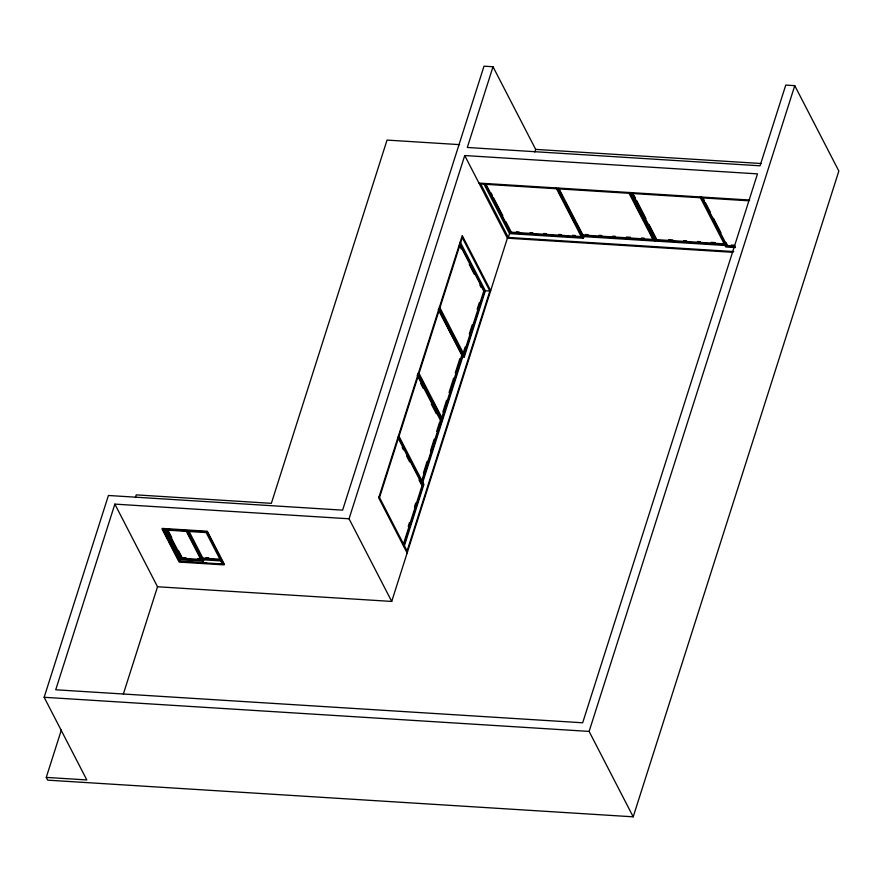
<?xml version="1.0" encoding="UTF-8"?>
<svg xmlns="http://www.w3.org/2000/svg" width="883" height="883" viewBox="0 0 883 883"><rect width="100%" height="100%" fill="white"/><g stroke="black" fill="none" stroke-linecap="round" stroke-linejoin="round"><path stroke-width="1.32" d="M61.335 730.086L46.269 777.393L86.81 779.932L44.15 697.283L108.421 495.484L342.615 510.153L484.005 66.181L493.012 66.755L535.672 149.393L534.833 152.008M114.856 504.116L55.728 689.778L582.681 722.78L757.482 173.874L464.734 155.54L349.05 518.785L391.71 601.433L157.516 586.765L114.856 504.116L349.05 518.785M135.408 497.504L136.247 494.877L271.357 503.332L387.041 140.088L459.59 144.635M123.366 693.983L157.516 586.765M180.055 561.345L163.841 529.932L206.181 532.581L222.395 563.994L180.055 561.345L180.838 558.862M186.004 530.705L201.214 560.186L181.622 558.961L182.075 557.548L178.421 550.473M164.955 529.623L180.551 559.822L203.289 561.246L203.741 559.833L188.774 530.849M493.012 66.755L467.306 147.472L760.053 165.805L785.76 85.077L794.766 85.651L838.85 171.048L633.199 816.819L47.693 780.153L46.269 777.393M379.513 497.515L462.284 237.593L489.866 291.048L407.096 550.959M423.432 472.968L427.162 461.257M430.485 450.838L434.215 439.127M436.699 431.323L439.602 422.206M442.858 411.975L446.588 400.264M449.072 392.46L453.63 378.145M455.286 372.935L459.855 358.619M421.743 480.827L440.805 420.959L417.173 375.187M441.577 418.531L461.886 354.767L439.502 311.401M422.107 482.173L441.588 421.003L417.968 375.242M462.67 354.811L442.361 418.586L418.741 372.814M463.089 353.52L465.153 347.008M469.303 333.995L472.206 324.889M477.173 309.271L479.248 302.759M408.244 526.434L409.491 522.526M414.458 506.919L415.705 503.012M422.339 483.63L463.31 354.988M459.524 244.116L483.763 291.092L463.454 354.867L457.858 344.028M403.233 544.701L422.295 484.844L398.045 437.869M459.69 242.968L484.557 291.147L464.248 354.911L439.381 306.732M404.017 544.756L423.078 484.888L398.211 436.71M438.255 309.48L462.714 356.853L464.292 356.953L485.363 290.761L460.286 242.174M404.061 546.798L423.895 484.502L398.818 435.915M391.71 601.433L507.339 238.344M733.762 251.567L508.321 237.45L510.054 231.997M582.074 235.916L581.621 237.328L510.462 232.869L510.915 231.456L505.937 221.821M649.789 232.24L653.519 239.47L582.361 235.01L582.592 234.304M483.829 183.807L509.535 233.609L583.398 238.244L583.851 236.832L558.773 188.245M582.14 235.717L653.299 240.176L653.751 238.763M725.793 244.712L656.003 240.342L656.455 238.929L648.994 224.47M734.921 246.721L726.709 246.214L727.162 244.801L725.914 242.383M633.199 816.819L589.116 731.411L794.766 85.651M535.672 149.393L761.069 163.51M478.95 183.09L749.711 200.044M748.784 200.794L480.727 184.006L508.321 237.45M585.319 234.47L588.056 234.646M599.005 235.331L601.742 235.496M612.692 236.191L615.429 236.357M626.378 237.041L630.484 237.306M641.433 237.991L644.171 238.156M668.762 239.701L672.868 239.955M683.817 240.64L686.555 240.816M697.504 241.501L700.241 241.666M711.19 242.35L715.296 242.615M724.645 243.918L656.224 239.635L631.985 192.66M731.267 245.055L734.005 245.22M516.389 231.799L519.127 231.975M530.076 232.659L532.802 232.825M543.751 233.52L546.489 233.686M558.807 234.459L561.544 234.635M572.493 235.319L575.23 235.485M582.581 236.545L725.87 245.518M735.153 246.015L726.941 245.507L702.073 197.328M581.853 236.622L510.683 232.163L485.816 183.984M735.362 247.549L725.782 246.953L700.087 197.152M732.802 252.306L507.394 238.189L464.734 155.54M483.785 290.662L489.866 291.048M483.763 291.092L484.557 291.147M440.01 420.904L441.588 421.003M423.078 484.888L421.511 484.789L419.017 479.977M169.017 529.645L166.412 529.48L181.622 558.961M178.167 530.219L183.388 530.551M206.026 557.603L208.642 557.769M201.876 558.067L220.165 559.215M183.377 557.626L185.993 557.791M197.748 558.531L200.364 558.696M202.958 558.862L221.247 559.999M201.445 559.48L181.854 558.255L166.633 528.774M203.256 559.811L220.651 560.893M187.516 561.985L192.969 562.328M202.527 562.924L206.622 563.188M216.169 563.784L221.633 564.127M44.15 697.283L589.116 731.411M702.912 197.825L704.159 200.231M705.407 202.637L710.374 212.273M713.486 218.3L720.947 232.748M701.223 196.821L726.709 246.214M634.071 195.562L635.319 197.98M636.555 200.386L645.881 218.454M631.753 193.366L656.003 240.342M629.998 192.494L655.076 241.081M629.281 192.494L631.764 197.306M634.877 203.333L644.193 221.401M645.44 223.807L648.552 229.834M629.049 193.2L653.299 240.176M558.74 189.238L562.471 196.468M565.573 202.483L574.899 220.551M576.146 222.969L582.361 235.01M557.692 188.432L583.398 238.244M558.851 192.053L563.818 201.688M565.065 204.105L574.391 222.163M579.358 231.799L581.224 235.419M556.135 187.947L581.621 237.328M491.014 192.913L492.261 195.32M493.509 197.737L502.835 215.805M485.595 184.69L510.462 232.869M490.683 290.662L462.239 235.562L378.697 497.902L407.14 553.001M459.359 245.275L461.224 248.885M469.303 264.547L474.27 274.183M479.866 285.021L481.114 287.439M441.081 311.5L442.317 313.918M445.429 319.933L448.542 325.959M439.204 308.366L464.292 356.953M421.677 379.988L422.924 382.405M432.251 400.474L437.847 411.312M417.957 373.255L442.405 420.628M420.738 383.564L423.233 388.388M431.312 404.05L436.279 413.685M402.24 447.449L403.476 449.855M406.588 455.882L409.69 461.908M379.083 496.688L407.527 551.787M224.359 564.292L207.295 531.235L162.262 528.42L167.317 538.211M216.379 550.573L219.426 556.467M187.704 531.047L203.289 561.246M188.057 533.542L200.827 558.299M167.472 529.248L171.732 537.504M168.576 540.661L178.686 560.252M207.108 531.842L162.064 529.027L179.128 562.085L224.172 564.899L207.108 531.842"/></g></svg>
